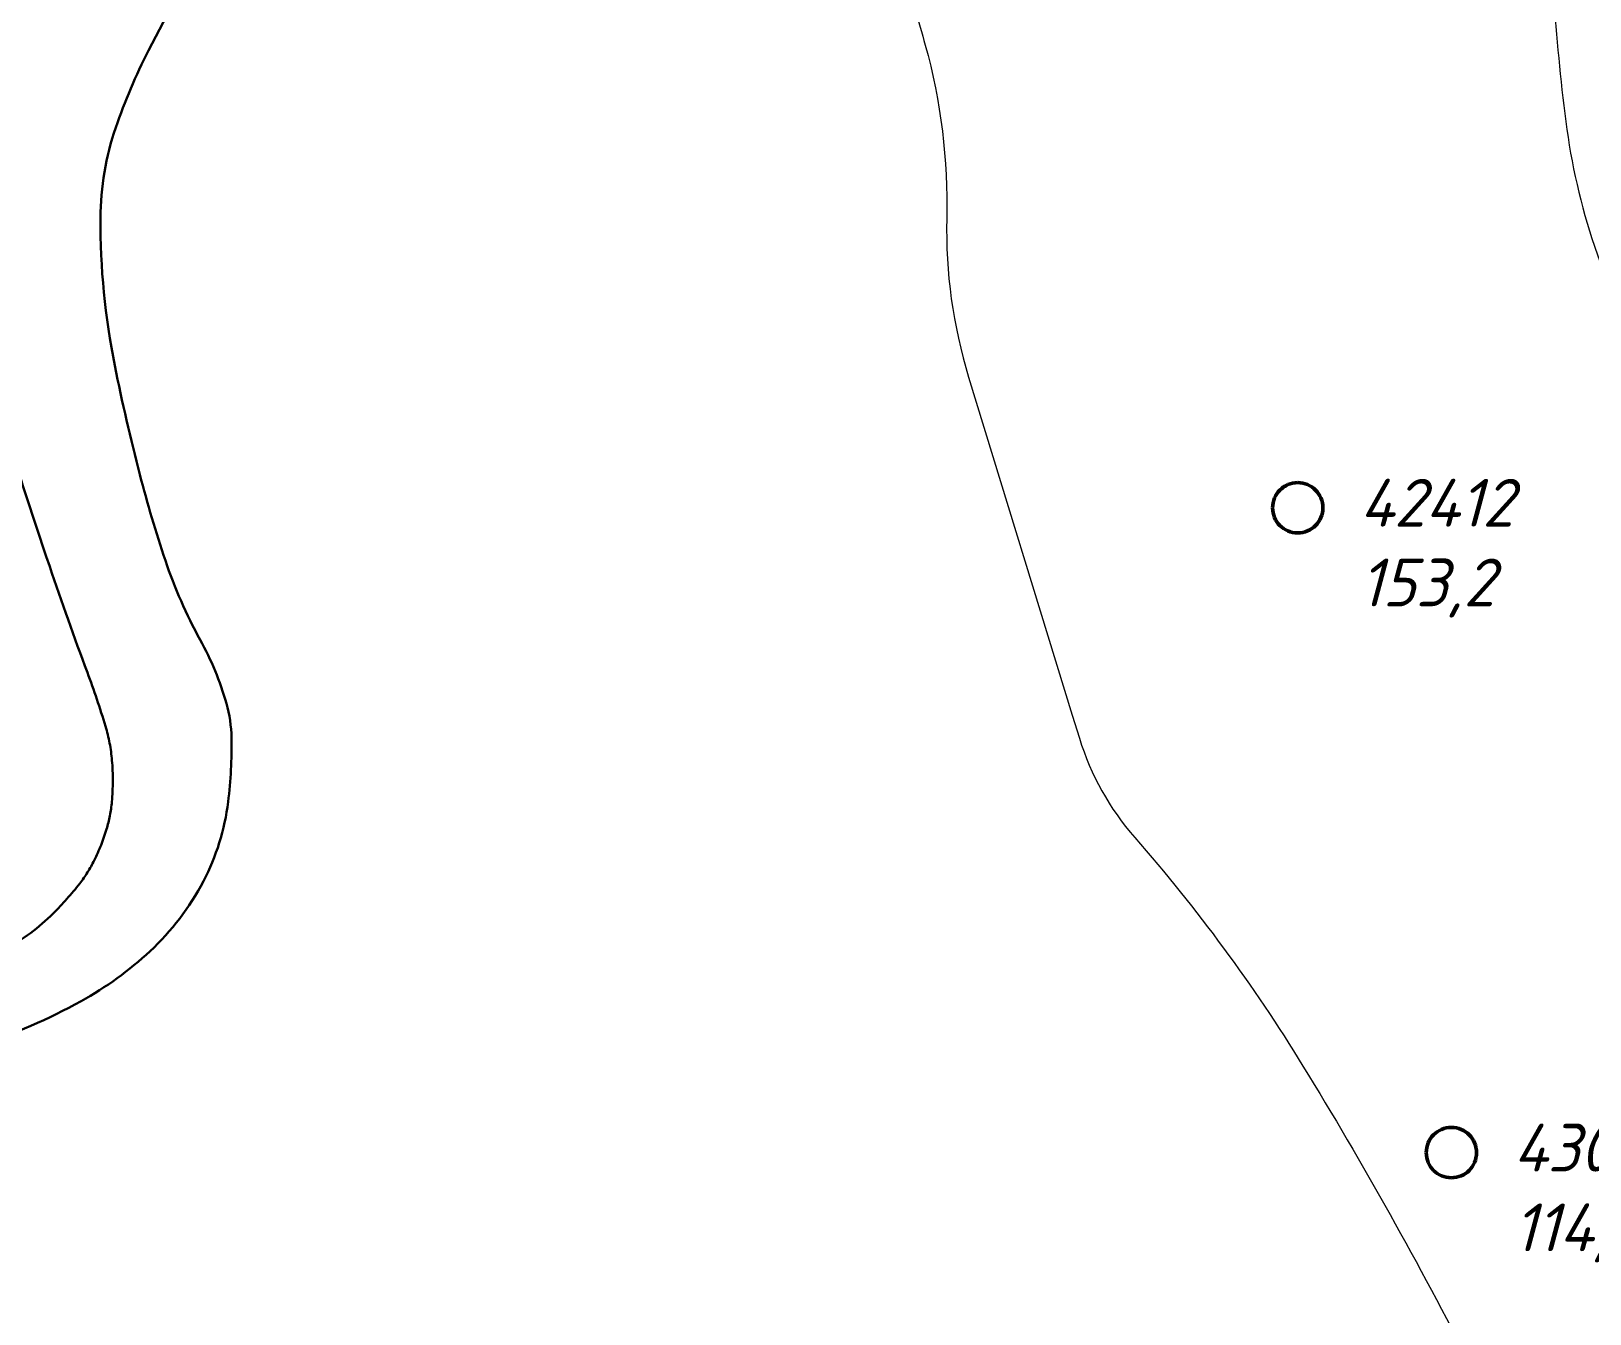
# Model space of a CAD drawing. Header units: millimetres. Extents: x -994 to -400, y 519 to 1360.
# Drawn here: x -875.2 to -828.76, y 878.36 to 916.58 of the extents above; entities that cross this region are included whole.
import ezdxf

# ---------------------------------------------------------------- set-up
doc = ezdxf.new("R2010")
doc.units = ezdxf.units.MM
doc.linetypes.add('ACAD_ISO04W100', pattern=[30, 24, -3, 0, -3])
doc.linetypes.add('DASHED', pattern=[7, 5, -2, 0])
doc.layers.add('Кривульки', color=1, linetype='Continuous')
doc.layers.add('Свердловини', color=4, linetype='Continuous')
doc.layers.add('Кривульки Товсты', color=70, linetype='Continuous', lineweight=30)
doc.styles.add('GOST-2.304_Type-B_italic', font='GOST Common Italic.ttf')

msp = doc.modelspace()

# ---------------------------------------------------------------- linework, layer by layer
at = {"layer": 'Кривульки', "lineweight": 20}
for points in [[(-832.828, 959.142, -0.013825), (-831.842, 951.003, -0.002367), (-831.235, 944.138, -0.001574), (-830.404, 933.81, -0.020223), (-829.95, 921.464, 0.032928), (-829.479, 913.886, 0.04892), (-828.627, 910.176, 0.038249), (-826.733, 905.696, 0.013145), (-824.399, 901.449, 0.010609), (-821.26, 896.331, 0.008201), (-815.638, 887.894, 0.016601), (-812.657, 883.868, 0.011709), (-810.27, 881, 0.006964), (-806.081, 876.332, 0.013134), (-799.545, 869.613, 0.015673), (-793.754, 864.307, 0.015344), (-788.267, 859.874, 0.016813), (-783.01, 856.158, 0.0141), (-780.879, 854.841, -0.009764)], [(-849.185, 918.292, -0.007115), (-848.563, 916.164, -0.073407), (-847.921, 910.992, 0.080347), (-847.269, 906.271), (-844.181, 896.202), (-843.968, 895.51, 0.105575), (-842.322, 892.554, -0.041858), (-837.309, 885.745, -0.020533), (-832.301, 876.793, 0.027291)]]:
    msp.add_lwpolyline(points, format="xyb", dxfattribs=at)
at = {"layer": 'Кривульки Товсты', "lineweight": 30, "ltscale": 0.3}
msp.add_lwpolyline([(-869.833, 919.285, 0.023191), (-871.704, 916.001, 0.035107), (-872.68, 913.702, 0.082017), (-873.135, 911.009, 0.050479), (-872.707, 906.612, 0.014016), (-871.96, 903.364, 0.017488), (-871.199, 900.803, 0.044949), (-870.163, 898.444, -0.056587), (-869.383, 896.549, -0.064993), (-869.23, 895.522, -0.035207), (-869.331, 893.613, -0.090053), (-870.068, 891.249, -0.085104), (-871.657, 889.167, -0.061174), (-873.711, 887.679, -0.046576), (-876.76, 886.349, -0.029588)], format="xyb", dxfattribs=at)
at = {"layer": 'Кривульки Товсты', "linetype": 'ACAD_ISO04W100', "lineweight": 30, "ltscale": 0.3}
msp.add_lwpolyline([(-876.209, 905.452, 0.005937), (-874.647, 900.626, 0.008343), (-873.525, 897.471, -0.016511), (-872.984, 895.868, -0.052135), (-872.791, 894.852, -0.043636), (-872.795, 893.617, -0.05059), (-872.953, 892.798, -0.042298), (-873.321, 891.871, -0.049214), (-873.751, 891.184, -0.03345), (-874.541, 890.293, -0.066943), (-875.972, 889.217, -0.052078)], format="xyb", dxfattribs=at)
at = {"layer": 'Свердловини', "linetype": 'DASHED', "lineweight": 50}
for centre in [(-837.465, 902.377), (-832.888, 883.165)]:
    msp.add_circle(centre, 0.749, dxfattribs=at)

# ---------------------------------------------------------------- texts
at = {"layer": 'Свердловини', "linetype": 'DASHED', "char_height": 1.425, "attachment_point": 1, "style": 'GOST-2.304_Type-B_italic'}
for s, insert in [('{\\fGOST Common|b0|i1|c204|p34;42412\\P153,2}', (-835.619, 903.239)), ('{\\fGOST Common|b0|i1|c204|p34;43090\\P114,4}', (-831.042, 884.026))]:
    msp.add_mtext_dynamic_manual_height_columns(s, width=5.3259, gutter_width=12.5, heights=[0], dxfattribs=dict(at, insert=insert))

doc.saveas('drawing.dxf')
